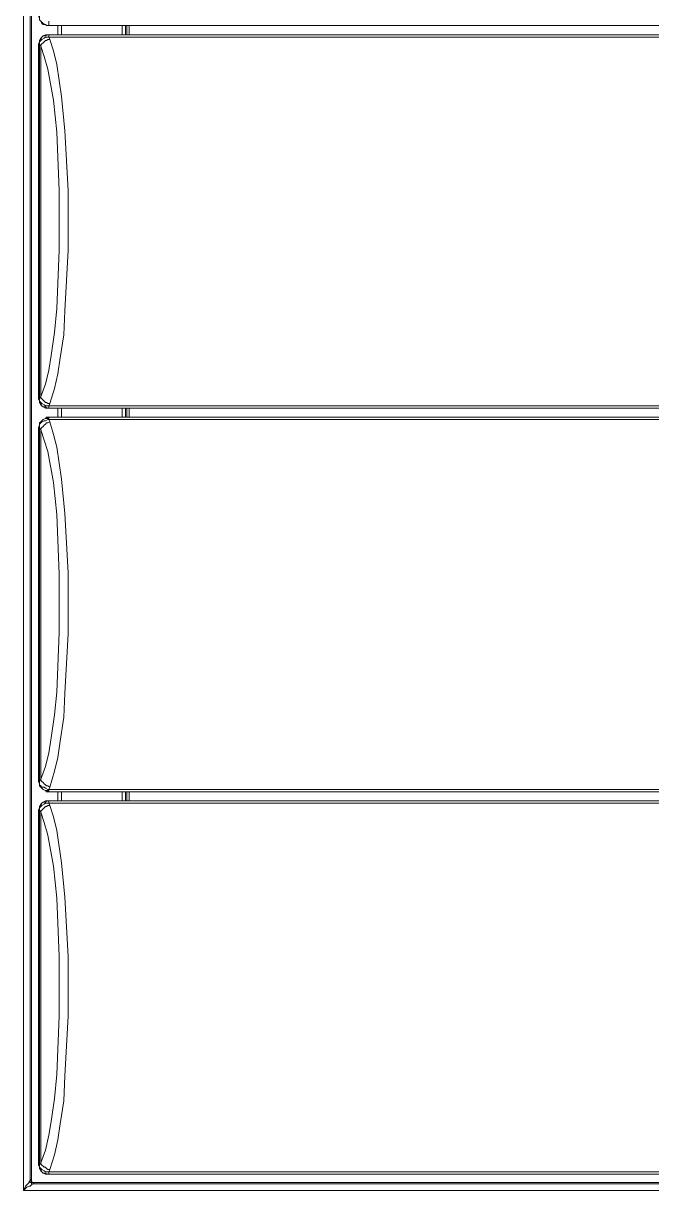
# Model space of a CAD drawing. Header units: centimetres. Extents: x 1.7 to 14.7, y -6.1 to 6.1.
# Drawn here: x 4.036 to 5.97, y -3.578 to 0.018 of the extents above; entities that cross this region are included whole.
import ezdxf

# ---------------------------------------------------------------- set-up
doc = ezdxf.new("R2010")
doc.units = ezdxf.units.CM
doc.header["$MEASUREMENT"] = 0
doc.layers.add('Camada 1', color=7, linetype='Continuous')

msp = doc.modelspace()

# ---------------------------------------------------------------- linework, layer by layer
at = {"layer": 'Camada 1', "color": 251, "lineweight": 9}
for points in [[(4.03645, -3.57815), (4.03645, -3.57815), (4.03645, 3.57187), (4.03645, 3.57187)], [(4.05762, 3.54364), (4.05762, 3.54364), (4.05762, -3.54639), (4.05762, -3.54639)], [(4.06116, -3.54286), (4.06116, -3.54286), (4.06116, 3.54011), (4.06116, 3.54011)], [(7.82602, 0.01097), (7.82602, 0.01097), (4.1148, 0.01097), (4.1148, 0.01097)], [(4.1148, 0.01097), (4.1148, 0.01097), (4.1148, 0.01097), (4.1148, 0.01097)], [(4.1148, 0.01097), (4.1148, 0.01097), (7.82602, 0.01097), (7.82602, 0.01097)], [(4.14302, -0.01726), (4.14302, -0.01726), (4.14302, 0.01097), (4.14302, 0.01097)], [(4.15361, 0.01097), (4.15361, 0.01097), (4.15361, -0.01726), (4.15361, -0.01726)], [(4.15361, 0.01097), (4.15361, 0.01097), (4.15361, -0.01726), (4.15361, -0.01726)], [(4.34058, -0.01726), (4.34058, -0.01726), (4.34058, 0.01097), (4.34058, 0.01097)], [(4.35116, 0.01097), (4.35116, 0.01097), (4.35116, -0.01726), (4.35116, -0.01726)], [(4.35469, -0.01726), (4.35469, -0.01726), (4.35469, 0.01097), (4.35469, 0.01097)], [(4.36174, 0.01097), (4.36174, 0.01097), (4.36174, -0.01726), (4.36174, -0.01726)], [(4.1148, -0.01726), (4.1148, -0.01726), (7.82602, -0.01726), (7.82602, -0.01726)], [(4.1148, -0.01726), (4.1148, -0.01726), (4.1148, -0.01726), (4.1148, -0.01726)], [(4.1148, -0.01726), (4.1148, -0.01726), (4.1148, -0.01726), (4.1148, -0.01726)], [(7.82602, -0.01726), (7.82602, -0.01726), (4.1148, -0.01726), (4.1148, -0.01726)], [(4.1148, -0.02431), (4.1148, -0.02431), (4.11833, -0.03137), (4.11833, -0.03137)], [(7.82602, -0.02431), (7.82602, -0.02431), (4.1148, -0.02431), (4.1148, -0.02431)], [(4.08658, -0.04548), (4.08658, -0.04548), (4.08305, -0.04548), (4.08305, -0.04548)], [(4.08305, -0.04548), (4.08305, -0.04548), (4.08305, -1.13909), (4.08305, -1.13909)], [(4.09011, -0.05253), (4.09011, -0.05253), (4.08658, -0.04548), (4.08658, -0.04548)], [(4.08658, -0.04548), (4.08658, -0.04548), (4.08658, -0.04548), (4.08658, -0.04548)], [(4.08658, -1.13909), (4.08658, -1.13909), (4.08658, -0.04548), (4.08658, -0.04548)], [(4.09011, -0.05253), (4.09011, -0.05253), (4.09011, -1.13203), (4.09011, -1.13203)], [(4.08305, -1.13909), (4.08305, -1.13909), (4.08658, -1.13909), (4.08658, -1.13909)], [(4.08658, -1.13909), (4.08658, -1.13909), (4.09011, -1.13203), (4.09011, -1.13203)], [(4.08658, -1.13909), (4.08658, -1.13909), (4.08658, -1.13909), (4.08658, -1.13909)], [(4.11833, -1.1532), (4.11833, -1.1532), (4.1148, -1.16026), (4.1148, -1.16026)], [(4.1148, -1.16026), (4.1148, -1.16026), (7.82602, -1.16026), (7.82602, -1.16026)], [(7.82602, -1.16731), (7.82602, -1.16731), (4.1148, -1.16731), (4.1148, -1.16731)], [(4.1148, -1.16731), (4.1148, -1.16731), (4.1148, -1.16731), (4.1148, -1.16731)], [(4.1148, -1.16731), (4.1148, -1.16731), (7.82602, -1.16731), (7.82602, -1.16731)], [(4.1148, -1.16731), (4.1148, -1.16731), (4.1148, -1.16731), (4.1148, -1.16731)], [(4.14302, -1.19554), (4.14302, -1.19554), (4.14302, -1.16731), (4.14302, -1.16731)], [(4.15361, -1.16731), (4.15361, -1.16731), (4.15361, -1.19554), (4.15361, -1.19554)], [(4.15361, -1.16731), (4.15361, -1.16731), (4.15361, -1.19554), (4.15361, -1.19554)], [(4.34058, -1.19554), (4.34058, -1.19554), (4.34058, -1.16731), (4.34058, -1.16731)], [(4.35116, -1.16731), (4.35116, -1.16731), (4.35116, -1.19554), (4.35116, -1.19554)], [(4.35469, -1.19554), (4.35469, -1.19554), (4.35469, -1.16731), (4.35469, -1.16731)], [(4.36174, -1.16731), (4.36174, -1.16731), (4.36174, -1.19554), (4.36174, -1.19554)], [(4.1148, -1.19554), (4.1148, -1.19554), (7.82602, -1.19554), (7.82602, -1.19554)], [(4.1148, -1.19554), (4.1148, -1.19554), (4.1148, -1.19554), (4.1148, -1.19554)], [(4.1148, -1.19554), (4.1148, -1.19554), (4.1148, -1.19554), (4.1148, -1.19554)], [(7.82602, -1.19554), (7.82602, -1.19554), (4.1148, -1.19554), (4.1148, -1.19554)], [(4.1148, -1.20259), (4.1148, -1.20259), (4.11833, -1.20965), (4.11833, -1.20965)], [(7.82602, -1.20259), (7.82602, -1.20259), (4.1148, -1.20259), (4.1148, -1.20259)], [(4.08658, -1.22729), (4.08658, -1.22729), (4.08305, -1.22729), (4.08305, -1.22729)], [(4.08305, -1.22729), (4.08305, -1.22729), (4.08305, -2.31737), (4.08305, -2.31737)], [(4.09011, -1.23434), (4.09011, -1.23434), (4.08658, -1.22729), (4.08658, -1.22729)], [(4.08658, -1.22729), (4.08658, -1.22729), (4.08658, -1.22729), (4.08658, -1.22729)], [(4.08658, -2.31737), (4.08658, -2.31737), (4.08658, -1.22729), (4.08658, -1.22729)], [(4.09011, -1.23434), (4.09011, -1.23434), (4.09011, -2.31031), (4.09011, -2.31031)], [(4.08305, -2.31737), (4.08305, -2.31737), (4.08658, -2.31737), (4.08658, -2.31737)], [(4.08658, -2.31737), (4.08658, -2.31737), (4.09011, -2.31031), (4.09011, -2.31031)], [(4.08658, -2.31737), (4.08658, -2.31737), (4.08658, -2.31737), (4.08658, -2.31737)], [(4.11833, -2.33501), (4.11833, -2.33501), (4.1148, -2.34206), (4.1148, -2.34206)], [(4.1148, -2.34206), (4.1148, -2.34206), (7.82602, -2.34206), (7.82602, -2.34206)], [(7.82602, -2.34912), (7.82602, -2.34912), (4.1148, -2.34912), (4.1148, -2.34912)], [(4.1148, -2.34912), (4.1148, -2.34912), (4.1148, -2.34912), (4.1148, -2.34912)], [(4.1148, -2.34912), (4.1148, -2.34912), (7.82602, -2.34912), (7.82602, -2.34912)], [(4.1148, -2.34912), (4.1148, -2.34912), (4.1148, -2.34912), (4.1148, -2.34912)], [(4.14302, -2.37734), (4.14302, -2.37734), (4.14302, -2.34912), (4.14302, -2.34912)], [(4.15361, -2.34912), (4.15361, -2.34912), (4.15361, -2.37734), (4.15361, -2.37734)], [(4.15361, -2.34912), (4.15361, -2.34912), (4.15361, -2.37734), (4.15361, -2.37734)], [(4.34058, -2.37734), (4.34058, -2.37734), (4.34058, -2.34912), (4.34058, -2.34912)], [(4.35116, -2.34912), (4.35116, -2.34912), (4.35116, -2.37734), (4.35116, -2.37734)], [(4.35469, -2.37734), (4.35469, -2.37734), (4.35469, -2.34912), (4.35469, -2.34912)], [(4.36174, -2.34912), (4.36174, -2.34912), (4.36174, -2.37734), (4.36174, -2.37734)], [(4.08658, -2.40556), (4.08658, -2.40556), (4.08305, -2.40556), (4.08305, -2.40556)], [(4.08305, -2.40556), (4.08305, -2.40556), (4.08305, -3.49917), (4.08305, -3.49917)], [(4.09011, -2.41262), (4.09011, -2.41262), (4.08658, -2.40556), (4.08658, -2.40556)], [(4.08658, -2.40556), (4.08658, -2.40556), (4.08658, -2.40556), (4.08658, -2.40556)], [(4.08658, -3.49917), (4.08658, -3.49917), (4.08658, -2.40556), (4.08658, -2.40556)], [(4.1148, -2.37734), (4.1148, -2.37734), (7.82602, -2.37734), (7.82602, -2.37734)], [(4.1148, -2.37734), (4.1148, -2.37734), (4.1148, -2.37734), (4.1148, -2.37734)], [(4.1148, -2.37734), (4.1148, -2.37734), (4.1148, -2.37734), (4.1148, -2.37734)], [(7.82602, -2.37734), (7.82602, -2.37734), (4.1148, -2.37734), (4.1148, -2.37734)], [(4.1148, -2.3844), (4.1148, -2.3844), (4.11833, -2.39145), (4.11833, -2.39145)], [(7.82602, -2.3844), (7.82602, -2.3844), (4.1148, -2.3844), (4.1148, -2.3844)], [(4.09011, -2.41262), (4.09011, -2.41262), (4.09011, -3.49212), (4.09011, -3.49212)], [(4.08305, -3.49917), (4.08305, -3.49917), (4.08658, -3.49917), (4.08658, -3.49917)], [(4.08658, -3.49917), (4.08658, -3.49917), (4.09011, -3.49212), (4.09011, -3.49212)], [(4.08658, -3.49917), (4.08658, -3.49917), (4.08658, -3.49917), (4.08658, -3.49917)], [(4.11833, -3.51328), (4.11833, -3.51328), (4.1148, -3.52033), (4.1148, -3.52033)], [(4.1148, -3.52033), (4.1148, -3.52033), (7.82602, -3.52033), (7.82602, -3.52033)], [(4.05762, -3.54639), (4.05762, -3.54639), (4.06116, -3.54286), (4.06116, -3.54286)], [(4.06821, -3.55345), (4.06821, -3.55345), (4.06821, -3.55698), (4.06821, -3.55698)], [(7.87262, -3.55345), (7.87262, -3.55345), (4.06821, -3.55345), (4.06821, -3.55345)], [(4.06821, -3.55698), (4.06821, -3.55698), (7.87262, -3.55698), (7.87262, -3.55698)], [(7.82602, -3.52739), (7.82602, -3.52739), (4.1148, -3.52739), (4.1148, -3.52739)], [(4.1148, -3.52739), (4.1148, -3.52739), (4.1148, -3.52739), (4.1148, -3.52739)], [(4.1148, -3.52739), (4.1148, -3.52739), (7.82602, -3.52739), (7.82602, -3.52739)], [(4.1148, -3.52739), (4.1148, -3.52739), (4.1148, -3.52739), (4.1148, -3.52739)], [(7.90438, -3.57815), (7.90438, -3.57815), (4.03645, -3.57815), (4.03645, -3.57815)]]:
    msp.add_open_spline(points, degree=3, dxfattribs=at)
for points, knots in [([(4.1148, 0.01097), (4.1148, 0.01097), (4.10775, 0.01097), (4.10775, 0.01097), (4.10775, 0.01097), (4.10422, 0.01449), (4.10422, 0.01449), (4.10422, 0.01449), (4.09716, 0.01449), (4.09716, 0.01449), (4.09716, 0.01449), (4.09363, 0.01802), (4.09363, 0.01802), (4.09363, 0.01802), (4.09011, 0.02508), (4.09011, 0.02508), (4.09011, 0.02508), (4.08658, 0.0286), (4.08658, 0.0286), (4.08658, 0.0286), (4.08658, 0.03566), (4.08658, 0.03566), (4.08658, 0.03566), (4.08305, 0.03919), (4.08305, 0.03919)], [0, 0, 0, 0, 0.125, 0.125, 0.125, 0.25, 0.25, 0.25, 0.375, 0.375, 0.375, 0.5, 0.5, 0.5, 0.625, 0.625, 0.625, 0.75, 0.75, 0.75, 0.875, 0.875, 0.875, 1, 1, 1, 1]), ([(4.1148, 0.01097), (4.1148, 0.01097), (4.10775, 0.01097), (4.10775, 0.01097), (4.10775, 0.01097), (4.10422, 0.01449), (4.10422, 0.01449), (4.10422, 0.01449), (4.09716, 0.01802), (4.09716, 0.01802), (4.09716, 0.01802), (4.09363, 0.02155), (4.09363, 0.02155), (4.09363, 0.02155), (4.09011, 0.02508), (4.09011, 0.02508), (4.09011, 0.02508), (4.08658, 0.0286), (4.08658, 0.0286), (4.08658, 0.0286), (4.08658, 0.03566), (4.08658, 0.03566), (4.08658, 0.03566), (4.08658, 0.04272), (4.08658, 0.04272)], [0, 0, 0, 0, 0.125, 0.125, 0.125, 0.25, 0.25, 0.25, 0.375, 0.375, 0.375, 0.5, 0.5, 0.5, 0.625, 0.625, 0.625, 0.75, 0.75, 0.75, 0.875, 0.875, 0.875, 1, 1, 1, 1]), ([(4.1148, 0.02508), (4.1148, 0.02508), (4.1148, 0.02155), (4.1148, 0.02155), (4.1148, 0.02155), (4.1148, 0.01802), (4.1148, 0.01802), (4.1148, 0.01802), (4.1148, 0.01449), (4.1148, 0.01449), (4.1148, 0.01449), (4.1148, 0.01097), (4.1148, 0.01097)], [0, 0, 0, 0, 0.25, 0.25, 0.25, 0.5, 0.5, 0.5, 0.75, 0.75, 0.75, 1, 1, 1, 1]), ([(4.1148, -0.01726), (4.1148, -0.01726), (4.10775, -0.01726), (4.10775, -0.01726), (4.10775, -0.01726), (4.10422, -0.01726), (4.10422, -0.01726), (4.10422, -0.01726), (4.09716, -0.02079), (4.09716, -0.02079), (4.09716, -0.02079), (4.09363, -0.02431), (4.09363, -0.02431), (4.09363, -0.02431), (4.09011, -0.02784), (4.09011, -0.02784), (4.09011, -0.02784), (4.08658, -0.0349), (4.08658, -0.0349), (4.08658, -0.0349), (4.08658, -0.03842), (4.08658, -0.03842), (4.08658, -0.03842), (4.08305, -0.04548), (4.08305, -0.04548)], [0, 0, 0, 0, 0.125, 0.125, 0.125, 0.25, 0.25, 0.25, 0.375, 0.375, 0.375, 0.5, 0.5, 0.5, 0.625, 0.625, 0.625, 0.75, 0.75, 0.75, 0.875, 0.875, 0.875, 1, 1, 1, 1]), ([(4.1148, -0.01726), (4.1148, -0.01726), (4.11127, -0.01726), (4.11127, -0.01726), (4.11127, -0.01726), (4.10422, -0.02079), (4.10422, -0.02079), (4.10422, -0.02079), (4.09716, -0.02079), (4.09716, -0.02079), (4.09716, -0.02079), (4.09363, -0.02431), (4.09363, -0.02431), (4.09363, -0.02431), (4.09011, -0.03137), (4.09011, -0.03137), (4.09011, -0.03137), (4.08658, -0.0349), (4.08658, -0.0349), (4.08658, -0.0349), (4.08658, -0.04195), (4.08658, -0.04195), (4.08658, -0.04195), (4.08658, -0.04548), (4.08658, -0.04548)], [0, 0, 0, 0, 0.125, 0.125, 0.125, 0.25, 0.25, 0.25, 0.375, 0.375, 0.375, 0.5, 0.5, 0.5, 0.625, 0.625, 0.625, 0.75, 0.75, 0.75, 0.875, 0.875, 0.875, 1, 1, 1, 1]), ([(4.1148, -0.01726), (4.1148, -0.01726), (4.10775, -0.01726), (4.10775, -0.01726), (4.10775, -0.01726), (4.10422, -0.02079), (4.10422, -0.02079), (4.10422, -0.02079), (4.09716, -0.02079), (4.09716, -0.02079), (4.09716, -0.02079), (4.09363, -0.02431), (4.09363, -0.02431), (4.09363, -0.02431), (4.09011, -0.03137), (4.09011, -0.03137), (4.09011, -0.03137), (4.08658, -0.0349), (4.08658, -0.0349), (4.08658, -0.0349), (4.08658, -0.04195), (4.08658, -0.04195), (4.08658, -0.04195), (4.08658, -0.04548), (4.08658, -0.04548)], [0, 0, 0, 0, 0.125, 0.125, 0.125, 0.25, 0.25, 0.25, 0.375, 0.375, 0.375, 0.5, 0.5, 0.5, 0.625, 0.625, 0.625, 0.75, 0.75, 0.75, 0.875, 0.875, 0.875, 1, 1, 1, 1]), ([(4.1148, -0.02431), (4.1148, -0.02431), (4.11127, -0.02431), (4.11127, -0.02431), (4.11127, -0.02431), (4.10422, -0.02431), (4.10422, -0.02431), (4.10422, -0.02431), (4.10069, -0.02784), (4.10069, -0.02784), (4.10069, -0.02784), (4.09363, -0.03137), (4.09363, -0.03137), (4.09363, -0.03137), (4.09011, -0.0349), (4.09011, -0.0349), (4.09011, -0.0349), (4.08658, -0.03842), (4.08658, -0.03842), (4.08658, -0.03842), (4.08658, -0.04195), (4.08658, -0.04195), (4.08658, -0.04195), (4.08658, -0.04548), (4.08658, -0.04548)], [0, 0, 0, 0, 0.125, 0.125, 0.125, 0.25, 0.25, 0.25, 0.375, 0.375, 0.375, 0.5, 0.5, 0.5, 0.625, 0.625, 0.625, 0.75, 0.75, 0.75, 0.875, 0.875, 0.875, 1, 1, 1, 1]), ([(4.11833, -0.03137), (4.11833, -0.03137), (4.11127, -0.03137), (4.11127, -0.03137), (4.11127, -0.03137), (4.10775, -0.0349), (4.10775, -0.0349), (4.10775, -0.0349), (4.10422, -0.0349), (4.10422, -0.0349), (4.10422, -0.0349), (4.10069, -0.03842), (4.10069, -0.03842), (4.10069, -0.03842), (4.09716, -0.04195), (4.09716, -0.04195), (4.09716, -0.04195), (4.09363, -0.04548), (4.09363, -0.04548), (4.09363, -0.04548), (4.09011, -0.04901), (4.09011, -0.04901), (4.09011, -0.04901), (4.09011, -0.05253), (4.09011, -0.05253)], [0, 0, 0, 0, 0.125, 0.125, 0.125, 0.25, 0.25, 0.25, 0.375, 0.375, 0.375, 0.5, 0.5, 0.5, 0.625, 0.625, 0.625, 0.75, 0.75, 0.75, 0.875, 0.875, 0.875, 1, 1, 1, 1]), ([(4.1148, -0.01726), (4.1148, -0.01726), (4.1148, -0.01726), (4.1148, -0.01726), (4.1148, -0.01726), (4.1148, -0.02079), (4.1148, -0.02079), (4.1148, -0.02079), (4.1148, -0.02431), (4.1148, -0.02431)], [0, 0, 0, 0, 0.3333333, 0.3333333, 0.3333333, 0.6666667, 0.6666667, 0.6666667, 1, 1, 1, 1]), ([(4.11833, -0.03137), (4.11833, -0.03137), (4.12891, -0.06665), (4.12891, -0.06665), (4.12891, -0.06665), (4.13949, -0.10898), (4.13949, -0.10898), (4.13949, -0.10898), (4.15361, -0.20776), (4.15361, -0.20776), (4.15361, -0.20776), (4.16419, -0.31359), (4.16419, -0.31359), (4.16419, -0.31359), (4.17477, -0.49704), (4.17477, -0.49704), (4.17477, -0.49704), (4.17477, -0.68048), (4.17477, -0.68048), (4.17477, -0.68048), (4.16419, -0.86745), (4.16419, -0.86745), (4.16419, -0.86745), (4.16066, -0.94153), (4.16066, -0.94153), (4.16066, -0.94153), (4.15008, -1.01209), (4.15008, -1.01209), (4.15008, -1.01209), (4.14302, -1.06148), (4.14302, -1.06148), (4.14302, -1.06148), (4.13244, -1.10734), (4.13244, -1.10734), (4.13244, -1.10734), (4.11833, -1.1532), (4.11833, -1.1532)], [0, 0, 0, 0, 0.0833333, 0.0833333, 0.0833333, 0.1666667, 0.1666667, 0.1666667, 0.25, 0.25, 0.25, 0.3333333, 0.3333333, 0.3333333, 0.4166667, 0.4166667, 0.4166667, 0.5, 0.5, 0.5, 0.5833333, 0.5833333, 0.5833333, 0.6666667, 0.6666667, 0.6666667, 0.75, 0.75, 0.75, 0.8333333, 0.8333333, 0.8333333, 0.9166667, 0.9166667, 0.9166667, 1, 1, 1, 1]), ([(4.09011, -1.13203), (4.09011, -1.13203), (4.10422, -1.09323), (4.10422, -1.09323), (4.10422, -1.09323), (4.1148, -1.0509), (4.1148, -1.0509), (4.1148, -1.0509), (4.12186, -1.00503), (4.12186, -1.00503), (4.12186, -1.00503), (4.13244, -0.93448), (4.13244, -0.93448), (4.13244, -0.93448), (4.13949, -0.8604), (4.13949, -0.8604), (4.13949, -0.8604), (4.14655, -0.68048), (4.14655, -0.68048), (4.14655, -0.68048), (4.14655, -0.49704), (4.14655, -0.49704), (4.14655, -0.49704), (4.13949, -0.31712), (4.13949, -0.31712), (4.13949, -0.31712), (4.12891, -0.21834), (4.12891, -0.21834), (4.12891, -0.21834), (4.11127, -0.12309), (4.11127, -0.12309), (4.11127, -0.12309), (4.10069, -0.08429), (4.10069, -0.08429), (4.10069, -0.08429), (4.09011, -0.05253), (4.09011, -0.05253)], [0, 0, 0, 0, 0.0833333, 0.0833333, 0.0833333, 0.1666667, 0.1666667, 0.1666667, 0.25, 0.25, 0.25, 0.3333333, 0.3333333, 0.3333333, 0.4166667, 0.4166667, 0.4166667, 0.5, 0.5, 0.5, 0.5833333, 0.5833333, 0.5833333, 0.6666667, 0.6666667, 0.6666667, 0.75, 0.75, 0.75, 0.8333333, 0.8333333, 0.8333333, 0.9166667, 0.9166667, 0.9166667, 1, 1, 1, 1]), ([(4.08305, -1.13909), (4.08305, -1.13909), (4.08658, -1.14615), (4.08658, -1.14615), (4.08658, -1.14615), (4.08658, -1.14967), (4.08658, -1.14967), (4.08658, -1.14967), (4.09011, -1.15673), (4.09011, -1.15673), (4.09011, -1.15673), (4.09363, -1.16026), (4.09363, -1.16026), (4.09363, -1.16026), (4.09716, -1.16378), (4.09716, -1.16378), (4.09716, -1.16378), (4.10422, -1.16731), (4.10422, -1.16731), (4.10422, -1.16731), (4.10775, -1.16731), (4.10775, -1.16731), (4.10775, -1.16731), (4.1148, -1.16731), (4.1148, -1.16731)], [0, 0, 0, 0, 0.125, 0.125, 0.125, 0.25, 0.25, 0.25, 0.375, 0.375, 0.375, 0.5, 0.5, 0.5, 0.625, 0.625, 0.625, 0.75, 0.75, 0.75, 0.875, 0.875, 0.875, 1, 1, 1, 1]), ([(4.1148, -1.16026), (4.1148, -1.16026), (4.11127, -1.16026), (4.11127, -1.16026), (4.11127, -1.16026), (4.10422, -1.16026), (4.10422, -1.16026), (4.10422, -1.16026), (4.10069, -1.15673), (4.10069, -1.15673), (4.10069, -1.15673), (4.09363, -1.1532), (4.09363, -1.1532), (4.09363, -1.1532), (4.09011, -1.14967), (4.09011, -1.14967), (4.09011, -1.14967), (4.08658, -1.14615), (4.08658, -1.14615), (4.08658, -1.14615), (4.08658, -1.14262), (4.08658, -1.14262), (4.08658, -1.14262), (4.08658, -1.13909), (4.08658, -1.13909)], [0, 0, 0, 0, 0.125, 0.125, 0.125, 0.25, 0.25, 0.25, 0.375, 0.375, 0.375, 0.5, 0.5, 0.5, 0.625, 0.625, 0.625, 0.75, 0.75, 0.75, 0.875, 0.875, 0.875, 1, 1, 1, 1]), ([(4.1148, -1.16731), (4.1148, -1.16731), (4.11127, -1.16731), (4.11127, -1.16731), (4.11127, -1.16731), (4.10422, -1.16378), (4.10422, -1.16378), (4.10422, -1.16378), (4.09716, -1.16378), (4.09716, -1.16378), (4.09716, -1.16378), (4.09363, -1.16026), (4.09363, -1.16026), (4.09363, -1.16026), (4.09011, -1.1532), (4.09011, -1.1532), (4.09011, -1.1532), (4.08658, -1.14967), (4.08658, -1.14967), (4.08658, -1.14967), (4.08658, -1.14262), (4.08658, -1.14262), (4.08658, -1.14262), (4.08658, -1.13909), (4.08658, -1.13909)], [0, 0, 0, 0, 0.125, 0.125, 0.125, 0.25, 0.25, 0.25, 0.375, 0.375, 0.375, 0.5, 0.5, 0.5, 0.625, 0.625, 0.625, 0.75, 0.75, 0.75, 0.875, 0.875, 0.875, 1, 1, 1, 1]), ([(4.1148, -1.16731), (4.1148, -1.16731), (4.10775, -1.16731), (4.10775, -1.16731), (4.10775, -1.16731), (4.10422, -1.16378), (4.10422, -1.16378), (4.10422, -1.16378), (4.09716, -1.16378), (4.09716, -1.16378), (4.09716, -1.16378), (4.09363, -1.16026), (4.09363, -1.16026), (4.09363, -1.16026), (4.09011, -1.1532), (4.09011, -1.1532), (4.09011, -1.1532), (4.08658, -1.14967), (4.08658, -1.14967), (4.08658, -1.14967), (4.08658, -1.14262), (4.08658, -1.14262), (4.08658, -1.14262), (4.08658, -1.13909), (4.08658, -1.13909)], [0, 0, 0, 0, 0.125, 0.125, 0.125, 0.25, 0.25, 0.25, 0.375, 0.375, 0.375, 0.5, 0.5, 0.5, 0.625, 0.625, 0.625, 0.75, 0.75, 0.75, 0.875, 0.875, 0.875, 1, 1, 1, 1]), ([(4.11833, -1.1532), (4.11833, -1.1532), (4.11127, -1.1532), (4.11127, -1.1532), (4.11127, -1.1532), (4.10775, -1.14967), (4.10775, -1.14967), (4.10775, -1.14967), (4.10422, -1.14967), (4.10422, -1.14967), (4.10422, -1.14967), (4.10069, -1.14615), (4.10069, -1.14615), (4.10069, -1.14615), (4.09716, -1.14262), (4.09716, -1.14262), (4.09716, -1.14262), (4.09363, -1.13909), (4.09363, -1.13909), (4.09363, -1.13909), (4.09011, -1.13556), (4.09011, -1.13556), (4.09011, -1.13556), (4.09011, -1.13203), (4.09011, -1.13203)], [0, 0, 0, 0, 0.125, 0.125, 0.125, 0.25, 0.25, 0.25, 0.375, 0.375, 0.375, 0.5, 0.5, 0.5, 0.625, 0.625, 0.625, 0.75, 0.75, 0.75, 0.875, 0.875, 0.875, 1, 1, 1, 1]), ([(4.1148, -1.16026), (4.1148, -1.16026), (4.1148, -1.16378), (4.1148, -1.16378), (4.1148, -1.16378), (4.1148, -1.16731), (4.1148, -1.16731)], [0, 0, 0, 0, 0.5, 0.5, 0.5, 1, 1, 1, 1]), ([(4.1148, -1.19554), (4.1148, -1.19554), (4.10775, -1.19554), (4.10775, -1.19554), (4.10775, -1.19554), (4.10422, -1.19906), (4.10422, -1.19906), (4.10422, -1.19906), (4.09716, -1.20259), (4.09716, -1.20259), (4.09716, -1.20259), (4.09363, -1.20612), (4.09363, -1.20612), (4.09363, -1.20612), (4.09011, -1.20965), (4.09011, -1.20965), (4.09011, -1.20965), (4.08658, -1.21317), (4.08658, -1.21317), (4.08658, -1.21317), (4.08658, -1.22023), (4.08658, -1.22023), (4.08658, -1.22023), (4.08305, -1.22729), (4.08305, -1.22729)], [0, 0, 0, 0, 0.125, 0.125, 0.125, 0.25, 0.25, 0.25, 0.375, 0.375, 0.375, 0.5, 0.5, 0.5, 0.625, 0.625, 0.625, 0.75, 0.75, 0.75, 0.875, 0.875, 0.875, 1, 1, 1, 1]), ([(4.1148, -1.19554), (4.1148, -1.19554), (4.11127, -1.19906), (4.11127, -1.19906), (4.11127, -1.19906), (4.10422, -1.19906), (4.10422, -1.19906), (4.10422, -1.19906), (4.09716, -1.20259), (4.09716, -1.20259), (4.09716, -1.20259), (4.09363, -1.20612), (4.09363, -1.20612), (4.09363, -1.20612), (4.09011, -1.20965), (4.09011, -1.20965), (4.09011, -1.20965), (4.08658, -1.2167), (4.08658, -1.2167), (4.08658, -1.2167), (4.08658, -1.22023), (4.08658, -1.22023), (4.08658, -1.22023), (4.08658, -1.22729), (4.08658, -1.22729)], [0, 0, 0, 0, 0.125, 0.125, 0.125, 0.25, 0.25, 0.25, 0.375, 0.375, 0.375, 0.5, 0.5, 0.5, 0.625, 0.625, 0.625, 0.75, 0.75, 0.75, 0.875, 0.875, 0.875, 1, 1, 1, 1]), ([(4.1148, -1.19554), (4.1148, -1.19554), (4.10775, -1.19906), (4.10775, -1.19906), (4.10775, -1.19906), (4.10422, -1.19906), (4.10422, -1.19906), (4.10422, -1.19906), (4.09716, -1.20259), (4.09716, -1.20259), (4.09716, -1.20259), (4.09363, -1.20612), (4.09363, -1.20612), (4.09363, -1.20612), (4.09011, -1.20965), (4.09011, -1.20965), (4.09011, -1.20965), (4.08658, -1.2167), (4.08658, -1.2167), (4.08658, -1.2167), (4.08658, -1.22023), (4.08658, -1.22023), (4.08658, -1.22023), (4.08658, -1.22729), (4.08658, -1.22729)], [0, 0, 0, 0, 0.125, 0.125, 0.125, 0.25, 0.25, 0.25, 0.375, 0.375, 0.375, 0.5, 0.5, 0.5, 0.625, 0.625, 0.625, 0.75, 0.75, 0.75, 0.875, 0.875, 0.875, 1, 1, 1, 1]), ([(4.1148, -1.20259), (4.1148, -1.20259), (4.11127, -1.20259), (4.11127, -1.20259), (4.11127, -1.20259), (4.10422, -1.20612), (4.10422, -1.20612), (4.10422, -1.20612), (4.10069, -1.20612), (4.10069, -1.20612), (4.10069, -1.20612), (4.09363, -1.20965), (4.09363, -1.20965), (4.09363, -1.20965), (4.09011, -1.21317), (4.09011, -1.21317), (4.09011, -1.21317), (4.08658, -1.2167), (4.08658, -1.2167), (4.08658, -1.2167), (4.08658, -1.22376), (4.08658, -1.22376), (4.08658, -1.22376), (4.08658, -1.22729), (4.08658, -1.22729)], [0, 0, 0, 0, 0.125, 0.125, 0.125, 0.25, 0.25, 0.25, 0.375, 0.375, 0.375, 0.5, 0.5, 0.5, 0.625, 0.625, 0.625, 0.75, 0.75, 0.75, 0.875, 0.875, 0.875, 1, 1, 1, 1]), ([(4.11833, -1.20965), (4.11833, -1.20965), (4.11127, -1.21317), (4.11127, -1.21317), (4.11127, -1.21317), (4.10775, -1.21317), (4.10775, -1.21317), (4.10775, -1.21317), (4.10422, -1.2167), (4.10422, -1.2167), (4.10422, -1.2167), (4.10069, -1.22023), (4.10069, -1.22023), (4.10069, -1.22023), (4.09716, -1.22376), (4.09716, -1.22376), (4.09716, -1.22376), (4.09363, -1.22729), (4.09363, -1.22729), (4.09363, -1.22729), (4.09011, -1.23081), (4.09011, -1.23081), (4.09011, -1.23081), (4.09011, -1.23434), (4.09011, -1.23434)], [0, 0, 0, 0, 0.125, 0.125, 0.125, 0.25, 0.25, 0.25, 0.375, 0.375, 0.375, 0.5, 0.5, 0.5, 0.625, 0.625, 0.625, 0.75, 0.75, 0.75, 0.875, 0.875, 0.875, 1, 1, 1, 1]), ([(4.1148, -1.19554), (4.1148, -1.19554), (4.1148, -1.19554), (4.1148, -1.19554), (4.1148, -1.19554), (4.1148, -1.19906), (4.1148, -1.19906), (4.1148, -1.19906), (4.1148, -1.20259), (4.1148, -1.20259)], [0, 0, 0, 0, 0.3333333, 0.3333333, 0.3333333, 0.6666667, 0.6666667, 0.6666667, 1, 1, 1, 1]), ([(4.11833, -1.20965), (4.11833, -1.20965), (4.12891, -1.24845), (4.12891, -1.24845), (4.12891, -1.24845), (4.13949, -1.28726), (4.13949, -1.28726), (4.13949, -1.28726), (4.15361, -1.38604), (4.15361, -1.38604), (4.15361, -1.38604), (4.16419, -1.49187), (4.16419, -1.49187), (4.16419, -1.49187), (4.17477, -1.67531), (4.17477, -1.67531), (4.17477, -1.67531), (4.17477, -1.86229), (4.17477, -1.86229), (4.17477, -1.86229), (4.16419, -2.04573), (4.16419, -2.04573), (4.16419, -2.04573), (4.16066, -2.11981), (4.16066, -2.11981), (4.16066, -2.11981), (4.15008, -2.1939), (4.15008, -2.1939), (4.15008, -2.1939), (4.14302, -2.24328), (4.14302, -2.24328), (4.14302, -2.24328), (4.13244, -2.28562), (4.13244, -2.28562), (4.13244, -2.28562), (4.11833, -2.33501), (4.11833, -2.33501)], [0, 0, 0, 0, 0.0833333, 0.0833333, 0.0833333, 0.1666667, 0.1666667, 0.1666667, 0.25, 0.25, 0.25, 0.3333333, 0.3333333, 0.3333333, 0.4166667, 0.4166667, 0.4166667, 0.5, 0.5, 0.5, 0.5833333, 0.5833333, 0.5833333, 0.6666667, 0.6666667, 0.6666667, 0.75, 0.75, 0.75, 0.8333333, 0.8333333, 0.8333333, 0.9166667, 0.9166667, 0.9166667, 1, 1, 1, 1]), ([(4.09011, -2.31031), (4.09011, -2.31031), (4.10422, -2.27151), (4.10422, -2.27151), (4.10422, -2.27151), (4.1148, -2.22917), (4.1148, -2.22917), (4.1148, -2.22917), (4.12186, -2.18331), (4.12186, -2.18331), (4.12186, -2.18331), (4.13244, -2.11276), (4.13244, -2.11276), (4.13244, -2.11276), (4.13949, -2.0422), (4.13949, -2.0422), (4.13949, -2.0422), (4.14655, -1.85876), (4.14655, -1.85876), (4.14655, -1.85876), (4.14655, -1.67884), (4.14655, -1.67884), (4.14655, -1.67884), (4.13949, -1.4954), (4.13949, -1.4954), (4.13949, -1.4954), (4.12891, -1.39662), (4.12891, -1.39662), (4.12891, -1.39662), (4.11127, -1.30137), (4.11127, -1.30137), (4.11127, -1.30137), (4.10069, -1.26609), (4.10069, -1.26609), (4.10069, -1.26609), (4.09011, -1.23434), (4.09011, -1.23434)], [0, 0, 0, 0, 0.0833333, 0.0833333, 0.0833333, 0.1666667, 0.1666667, 0.1666667, 0.25, 0.25, 0.25, 0.3333333, 0.3333333, 0.3333333, 0.4166667, 0.4166667, 0.4166667, 0.5, 0.5, 0.5, 0.5833333, 0.5833333, 0.5833333, 0.6666667, 0.6666667, 0.6666667, 0.75, 0.75, 0.75, 0.8333333, 0.8333333, 0.8333333, 0.9166667, 0.9166667, 0.9166667, 1, 1, 1, 1]), ([(4.08305, -2.31737), (4.08305, -2.31737), (4.08658, -2.32442), (4.08658, -2.32442), (4.08658, -2.32442), (4.08658, -2.33148), (4.08658, -2.33148), (4.08658, -2.33148), (4.09011, -2.33501), (4.09011, -2.33501), (4.09011, -2.33501), (4.09363, -2.33854), (4.09363, -2.33854), (4.09363, -2.33854), (4.09716, -2.34206), (4.09716, -2.34206), (4.09716, -2.34206), (4.10422, -2.34559), (4.10422, -2.34559), (4.10422, -2.34559), (4.10775, -2.34912), (4.10775, -2.34912), (4.10775, -2.34912), (4.1148, -2.34912), (4.1148, -2.34912)], [0, 0, 0, 0, 0.125, 0.125, 0.125, 0.25, 0.25, 0.25, 0.375, 0.375, 0.375, 0.5, 0.5, 0.5, 0.625, 0.625, 0.625, 0.75, 0.75, 0.75, 0.875, 0.875, 0.875, 1, 1, 1, 1]), ([(4.1148, -2.34206), (4.1148, -2.34206), (4.11127, -2.34206), (4.11127, -2.34206), (4.11127, -2.34206), (4.10422, -2.33854), (4.10422, -2.33854), (4.10422, -2.33854), (4.10069, -2.33501), (4.10069, -2.33501), (4.10069, -2.33501), (4.09363, -2.33501), (4.09363, -2.33501), (4.09363, -2.33501), (4.09011, -2.33148), (4.09011, -2.33148), (4.09011, -2.33148), (4.08658, -2.32795), (4.08658, -2.32795), (4.08658, -2.32795), (4.08658, -2.3209), (4.08658, -2.3209), (4.08658, -2.3209), (4.08658, -2.31737), (4.08658, -2.31737)], [0, 0, 0, 0, 0.125, 0.125, 0.125, 0.25, 0.25, 0.25, 0.375, 0.375, 0.375, 0.5, 0.5, 0.5, 0.625, 0.625, 0.625, 0.75, 0.75, 0.75, 0.875, 0.875, 0.875, 1, 1, 1, 1]), ([(4.1148, -2.34912), (4.1148, -2.34912), (4.11127, -2.34559), (4.11127, -2.34559), (4.11127, -2.34559), (4.10422, -2.34559), (4.10422, -2.34559), (4.10422, -2.34559), (4.09716, -2.34206), (4.09716, -2.34206), (4.09716, -2.34206), (4.09363, -2.33854), (4.09363, -2.33854), (4.09363, -2.33854), (4.09011, -2.33501), (4.09011, -2.33501), (4.09011, -2.33501), (4.08658, -2.32795), (4.08658, -2.32795), (4.08658, -2.32795), (4.08658, -2.32442), (4.08658, -2.32442), (4.08658, -2.32442), (4.08658, -2.31737), (4.08658, -2.31737)], [0, 0, 0, 0, 0.125, 0.125, 0.125, 0.25, 0.25, 0.25, 0.375, 0.375, 0.375, 0.5, 0.5, 0.5, 0.625, 0.625, 0.625, 0.75, 0.75, 0.75, 0.875, 0.875, 0.875, 1, 1, 1, 1]), ([(4.1148, -2.34912), (4.1148, -2.34912), (4.10775, -2.34559), (4.10775, -2.34559), (4.10775, -2.34559), (4.10422, -2.34559), (4.10422, -2.34559), (4.10422, -2.34559), (4.09716, -2.34206), (4.09716, -2.34206), (4.09716, -2.34206), (4.09363, -2.33854), (4.09363, -2.33854), (4.09363, -2.33854), (4.09011, -2.33501), (4.09011, -2.33501), (4.09011, -2.33501), (4.08658, -2.32795), (4.08658, -2.32795), (4.08658, -2.32795), (4.08658, -2.32442), (4.08658, -2.32442), (4.08658, -2.32442), (4.08658, -2.31737), (4.08658, -2.31737)], [0, 0, 0, 0, 0.125, 0.125, 0.125, 0.25, 0.25, 0.25, 0.375, 0.375, 0.375, 0.5, 0.5, 0.5, 0.625, 0.625, 0.625, 0.75, 0.75, 0.75, 0.875, 0.875, 0.875, 1, 1, 1, 1]), ([(4.11833, -2.33501), (4.11833, -2.33501), (4.11127, -2.33148), (4.11127, -2.33148), (4.11127, -2.33148), (4.10775, -2.33148), (4.10775, -2.33148), (4.10775, -2.33148), (4.10422, -2.32795), (4.10422, -2.32795), (4.10422, -2.32795), (4.10069, -2.32442), (4.10069, -2.32442), (4.10069, -2.32442), (4.09716, -2.3209), (4.09716, -2.3209), (4.09716, -2.3209), (4.09363, -2.31737), (4.09363, -2.31737), (4.09363, -2.31737), (4.09011, -2.31384), (4.09011, -2.31384), (4.09011, -2.31384), (4.09011, -2.31031), (4.09011, -2.31031)], [0, 0, 0, 0, 0.125, 0.125, 0.125, 0.25, 0.25, 0.25, 0.375, 0.375, 0.375, 0.5, 0.5, 0.5, 0.625, 0.625, 0.625, 0.75, 0.75, 0.75, 0.875, 0.875, 0.875, 1, 1, 1, 1]), ([(4.1148, -2.34206), (4.1148, -2.34206), (4.1148, -2.34206), (4.1148, -2.34206), (4.1148, -2.34206), (4.1148, -2.34559), (4.1148, -2.34559), (4.1148, -2.34559), (4.1148, -2.34912), (4.1148, -2.34912)], [0, 0, 0, 0, 0.3333333, 0.3333333, 0.3333333, 0.6666667, 0.6666667, 0.6666667, 1, 1, 1, 1]), ([(4.1148, -2.37734), (4.1148, -2.37734), (4.10775, -2.37734), (4.10775, -2.37734), (4.10775, -2.37734), (4.10422, -2.37734), (4.10422, -2.37734), (4.10422, -2.37734), (4.09716, -2.38087), (4.09716, -2.38087), (4.09716, -2.38087), (4.09363, -2.3844), (4.09363, -2.3844), (4.09363, -2.3844), (4.09011, -2.38792), (4.09011, -2.38792), (4.09011, -2.38792), (4.08658, -2.39498), (4.08658, -2.39498), (4.08658, -2.39498), (4.08658, -2.39851), (4.08658, -2.39851), (4.08658, -2.39851), (4.08305, -2.40556), (4.08305, -2.40556)], [0, 0, 0, 0, 0.125, 0.125, 0.125, 0.25, 0.25, 0.25, 0.375, 0.375, 0.375, 0.5, 0.5, 0.5, 0.625, 0.625, 0.625, 0.75, 0.75, 0.75, 0.875, 0.875, 0.875, 1, 1, 1, 1]), ([(4.1148, -2.37734), (4.1148, -2.37734), (4.11127, -2.37734), (4.11127, -2.37734), (4.11127, -2.37734), (4.10422, -2.38087), (4.10422, -2.38087), (4.10422, -2.38087), (4.09716, -2.38087), (4.09716, -2.38087), (4.09716, -2.38087), (4.09363, -2.3844), (4.09363, -2.3844), (4.09363, -2.3844), (4.09011, -2.39145), (4.09011, -2.39145), (4.09011, -2.39145), (4.08658, -2.39498), (4.08658, -2.39498), (4.08658, -2.39498), (4.08658, -2.40203), (4.08658, -2.40203), (4.08658, -2.40203), (4.08658, -2.40556), (4.08658, -2.40556)], [0, 0, 0, 0, 0.125, 0.125, 0.125, 0.25, 0.25, 0.25, 0.375, 0.375, 0.375, 0.5, 0.5, 0.5, 0.625, 0.625, 0.625, 0.75, 0.75, 0.75, 0.875, 0.875, 0.875, 1, 1, 1, 1]), ([(4.1148, -2.37734), (4.1148, -2.37734), (4.10775, -2.37734), (4.10775, -2.37734), (4.10775, -2.37734), (4.10422, -2.38087), (4.10422, -2.38087), (4.10422, -2.38087), (4.09716, -2.38087), (4.09716, -2.38087), (4.09716, -2.38087), (4.09363, -2.3844), (4.09363, -2.3844), (4.09363, -2.3844), (4.09011, -2.39145), (4.09011, -2.39145), (4.09011, -2.39145), (4.08658, -2.39498), (4.08658, -2.39498), (4.08658, -2.39498), (4.08658, -2.40203), (4.08658, -2.40203), (4.08658, -2.40203), (4.08658, -2.40556), (4.08658, -2.40556)], [0, 0, 0, 0, 0.125, 0.125, 0.125, 0.25, 0.25, 0.25, 0.375, 0.375, 0.375, 0.5, 0.5, 0.5, 0.625, 0.625, 0.625, 0.75, 0.75, 0.75, 0.875, 0.875, 0.875, 1, 1, 1, 1]), ([(4.1148, -2.3844), (4.1148, -2.3844), (4.11127, -2.3844), (4.11127, -2.3844), (4.11127, -2.3844), (4.10422, -2.3844), (4.10422, -2.3844), (4.10422, -2.3844), (4.10069, -2.38792), (4.10069, -2.38792), (4.10069, -2.38792), (4.09363, -2.39145), (4.09363, -2.39145), (4.09363, -2.39145), (4.09011, -2.39498), (4.09011, -2.39498), (4.09011, -2.39498), (4.08658, -2.39851), (4.08658, -2.39851), (4.08658, -2.39851), (4.08658, -2.40203), (4.08658, -2.40203), (4.08658, -2.40203), (4.08658, -2.40556), (4.08658, -2.40556)], [0, 0, 0, 0, 0.125, 0.125, 0.125, 0.25, 0.25, 0.25, 0.375, 0.375, 0.375, 0.5, 0.5, 0.5, 0.625, 0.625, 0.625, 0.75, 0.75, 0.75, 0.875, 0.875, 0.875, 1, 1, 1, 1]), ([(4.11833, -2.39145), (4.11833, -2.39145), (4.11127, -2.39145), (4.11127, -2.39145), (4.11127, -2.39145), (4.10775, -2.39498), (4.10775, -2.39498), (4.10775, -2.39498), (4.10422, -2.39498), (4.10422, -2.39498), (4.10422, -2.39498), (4.10069, -2.39851), (4.10069, -2.39851), (4.10069, -2.39851), (4.09716, -2.40203), (4.09716, -2.40203), (4.09716, -2.40203), (4.09363, -2.40556), (4.09363, -2.40556), (4.09363, -2.40556), (4.09011, -2.40909), (4.09011, -2.40909), (4.09011, -2.40909), (4.09011, -2.41262), (4.09011, -2.41262)], [0, 0, 0, 0, 0.125, 0.125, 0.125, 0.25, 0.25, 0.25, 0.375, 0.375, 0.375, 0.5, 0.5, 0.5, 0.625, 0.625, 0.625, 0.75, 0.75, 0.75, 0.875, 0.875, 0.875, 1, 1, 1, 1]), ([(4.1148, -2.37734), (4.1148, -2.37734), (4.1148, -2.37734), (4.1148, -2.37734), (4.1148, -2.37734), (4.1148, -2.38087), (4.1148, -2.38087), (4.1148, -2.38087), (4.1148, -2.3844), (4.1148, -2.3844)], [0, 0, 0, 0, 0.3333333, 0.3333333, 0.3333333, 0.6666667, 0.6666667, 0.6666667, 1, 1, 1, 1]), ([(4.11833, -2.39145), (4.11833, -2.39145), (4.12891, -2.42673), (4.12891, -2.42673), (4.12891, -2.42673), (4.13949, -2.46906), (4.13949, -2.46906), (4.13949, -2.46906), (4.15361, -2.56784), (4.15361, -2.56784), (4.15361, -2.56784), (4.16419, -2.67367), (4.16419, -2.67367), (4.16419, -2.67367), (4.17477, -2.85712), (4.17477, -2.85712), (4.17477, -2.85712), (4.17477, -3.04056), (4.17477, -3.04056), (4.17477, -3.04056), (4.16419, -3.22401), (4.16419, -3.22401), (4.16419, -3.22401), (4.16066, -3.30162), (4.16066, -3.30162), (4.16066, -3.30162), (4.15008, -3.37217), (4.15008, -3.37217), (4.15008, -3.37217), (4.14302, -3.42156), (4.14302, -3.42156), (4.14302, -3.42156), (4.13244, -3.46742), (4.13244, -3.46742), (4.13244, -3.46742), (4.11833, -3.51328), (4.11833, -3.51328)], [0, 0, 0, 0, 0.0833333, 0.0833333, 0.0833333, 0.1666667, 0.1666667, 0.1666667, 0.25, 0.25, 0.25, 0.3333333, 0.3333333, 0.3333333, 0.4166667, 0.4166667, 0.4166667, 0.5, 0.5, 0.5, 0.5833333, 0.5833333, 0.5833333, 0.6666667, 0.6666667, 0.6666667, 0.75, 0.75, 0.75, 0.8333333, 0.8333333, 0.8333333, 0.9166667, 0.9166667, 0.9166667, 1, 1, 1, 1]), ([(4.09011, -3.49212), (4.09011, -3.49212), (4.10422, -3.45331), (4.10422, -3.45331), (4.10422, -3.45331), (4.1148, -3.40745), (4.1148, -3.40745), (4.1148, -3.40745), (4.12186, -3.36512), (4.12186, -3.36512), (4.12186, -3.36512), (4.13244, -3.29456), (4.13244, -3.29456), (4.13244, -3.29456), (4.13949, -3.22048), (4.13949, -3.22048), (4.13949, -3.22048), (4.14655, -3.04056), (4.14655, -3.04056), (4.14655, -3.04056), (4.14655, -2.85712), (4.14655, -2.85712), (4.14655, -2.85712), (4.13949, -2.6772), (4.13949, -2.6772), (4.13949, -2.6772), (4.12891, -2.57842), (4.12891, -2.57842), (4.12891, -2.57842), (4.11127, -2.48317), (4.11127, -2.48317), (4.11127, -2.48317), (4.10069, -2.44437), (4.10069, -2.44437), (4.10069, -2.44437), (4.09011, -2.41262), (4.09011, -2.41262)], [0, 0, 0, 0, 0.0833333, 0.0833333, 0.0833333, 0.1666667, 0.1666667, 0.1666667, 0.25, 0.25, 0.25, 0.3333333, 0.3333333, 0.3333333, 0.4166667, 0.4166667, 0.4166667, 0.5, 0.5, 0.5, 0.5833333, 0.5833333, 0.5833333, 0.6666667, 0.6666667, 0.6666667, 0.75, 0.75, 0.75, 0.8333333, 0.8333333, 0.8333333, 0.9166667, 0.9166667, 0.9166667, 1, 1, 1, 1]), ([(4.08305, -3.49917), (4.08305, -3.49917), (4.08658, -3.5027), (4.08658, -3.5027), (4.08658, -3.5027), (4.08658, -3.50976), (4.08658, -3.50976), (4.08658, -3.50976), (4.09011, -3.51681), (4.09011, -3.51681), (4.09011, -3.51681), (4.09363, -3.52033), (4.09363, -3.52033), (4.09363, -3.52033), (4.09716, -3.52386), (4.09716, -3.52386), (4.09716, -3.52386), (4.10422, -3.52739), (4.10422, -3.52739), (4.10422, -3.52739), (4.10775, -3.52739), (4.10775, -3.52739), (4.10775, -3.52739), (4.1148, -3.52739), (4.1148, -3.52739)], [0, 0, 0, 0, 0.125, 0.125, 0.125, 0.25, 0.25, 0.25, 0.375, 0.375, 0.375, 0.5, 0.5, 0.5, 0.625, 0.625, 0.625, 0.75, 0.75, 0.75, 0.875, 0.875, 0.875, 1, 1, 1, 1]), ([(4.1148, -3.52033), (4.1148, -3.52033), (4.11127, -3.52033), (4.11127, -3.52033), (4.11127, -3.52033), (4.10422, -3.52033), (4.10422, -3.52033), (4.10422, -3.52033), (4.10069, -3.51681), (4.10069, -3.51681), (4.10069, -3.51681), (4.09363, -3.51328), (4.09363, -3.51328), (4.09363, -3.51328), (4.09011, -3.50976), (4.09011, -3.50976), (4.09011, -3.50976), (4.08658, -3.50623), (4.08658, -3.50623), (4.08658, -3.50623), (4.08658, -3.5027), (4.08658, -3.5027), (4.08658, -3.5027), (4.08658, -3.49917), (4.08658, -3.49917)], [0, 0, 0, 0, 0.125, 0.125, 0.125, 0.25, 0.25, 0.25, 0.375, 0.375, 0.375, 0.5, 0.5, 0.5, 0.625, 0.625, 0.625, 0.75, 0.75, 0.75, 0.875, 0.875, 0.875, 1, 1, 1, 1]), ([(4.1148, -3.52739), (4.1148, -3.52739), (4.11127, -3.52739), (4.11127, -3.52739), (4.11127, -3.52739), (4.10422, -3.52386), (4.10422, -3.52386), (4.10422, -3.52386), (4.09716, -3.52386), (4.09716, -3.52386), (4.09716, -3.52386), (4.09363, -3.52033), (4.09363, -3.52033), (4.09363, -3.52033), (4.09011, -3.51328), (4.09011, -3.51328), (4.09011, -3.51328), (4.08658, -3.50976), (4.08658, -3.50976), (4.08658, -3.50976), (4.08658, -3.5027), (4.08658, -3.5027), (4.08658, -3.5027), (4.08658, -3.49917), (4.08658, -3.49917)], [0, 0, 0, 0, 0.125, 0.125, 0.125, 0.25, 0.25, 0.25, 0.375, 0.375, 0.375, 0.5, 0.5, 0.5, 0.625, 0.625, 0.625, 0.75, 0.75, 0.75, 0.875, 0.875, 0.875, 1, 1, 1, 1]), ([(4.1148, -3.52739), (4.1148, -3.52739), (4.10775, -3.52739), (4.10775, -3.52739), (4.10775, -3.52739), (4.10422, -3.52386), (4.10422, -3.52386), (4.10422, -3.52386), (4.09716, -3.52386), (4.09716, -3.52386), (4.09716, -3.52386), (4.09363, -3.52033), (4.09363, -3.52033), (4.09363, -3.52033), (4.09011, -3.51328), (4.09011, -3.51328), (4.09011, -3.51328), (4.08658, -3.50976), (4.08658, -3.50976), (4.08658, -3.50976), (4.08658, -3.5027), (4.08658, -3.5027), (4.08658, -3.5027), (4.08658, -3.49917), (4.08658, -3.49917)], [0, 0, 0, 0, 0.125, 0.125, 0.125, 0.25, 0.25, 0.25, 0.375, 0.375, 0.375, 0.5, 0.5, 0.5, 0.625, 0.625, 0.625, 0.75, 0.75, 0.75, 0.875, 0.875, 0.875, 1, 1, 1, 1]), ([(4.11833, -3.51328), (4.11833, -3.51328), (4.11127, -3.51328), (4.11127, -3.51328), (4.11127, -3.51328), (4.10775, -3.50976), (4.10775, -3.50976), (4.10775, -3.50976), (4.10422, -3.50623), (4.10422, -3.50623), (4.10422, -3.50623), (4.10069, -3.50623), (4.10069, -3.50623), (4.10069, -3.50623), (4.09716, -3.5027), (4.09716, -3.5027), (4.09716, -3.5027), (4.09363, -3.49917), (4.09363, -3.49917), (4.09363, -3.49917), (4.09011, -3.49565), (4.09011, -3.49565), (4.09011, -3.49565), (4.09011, -3.49212), (4.09011, -3.49212)], [0, 0, 0, 0, 0.125, 0.125, 0.125, 0.25, 0.25, 0.25, 0.375, 0.375, 0.375, 0.5, 0.5, 0.5, 0.625, 0.625, 0.625, 0.75, 0.75, 0.75, 0.875, 0.875, 0.875, 1, 1, 1, 1]), ([(4.1148, -3.52033), (4.1148, -3.52033), (4.1148, -3.52386), (4.1148, -3.52386), (4.1148, -3.52386), (4.1148, -3.52739), (4.1148, -3.52739)], [0, 0, 0, 0, 0.5, 0.5, 0.5, 1, 1, 1, 1]), ([(4.03645, -3.57815), (4.03645, -3.57815), (4.03998, -3.57109), (4.03998, -3.57109), (4.03998, -3.57109), (4.04351, -3.56404), (4.04351, -3.56404), (4.04351, -3.56404), (4.04704, -3.56051), (4.04704, -3.56051), (4.04704, -3.56051), (4.05056, -3.55698), (4.05056, -3.55698), (4.05056, -3.55698), (4.05409, -3.55345), (4.05409, -3.55345), (4.05409, -3.55345), (4.05409, -3.54992), (4.05409, -3.54992), (4.05409, -3.54992), (4.05762, -3.54639), (4.05762, -3.54639)], [0, 0, 0, 0, 0.1428571, 0.1428571, 0.1428571, 0.2857143, 0.2857143, 0.2857143, 0.4285714, 0.4285714, 0.4285714, 0.5714286, 0.5714286, 0.5714286, 0.7142857, 0.7142857, 0.7142857, 0.8571429, 0.8571429, 0.8571429, 1, 1, 1, 1]), ([(4.06821, -3.55698), (4.06821, -3.55698), (4.06468, -3.55698), (4.06468, -3.55698), (4.06468, -3.55698), (4.06116, -3.56051), (4.06116, -3.56051), (4.06116, -3.56051), (4.05762, -3.56404), (4.05762, -3.56404), (4.05762, -3.56404), (4.05409, -3.56404), (4.05409, -3.56404), (4.05409, -3.56404), (4.04704, -3.56757), (4.04704, -3.56757), (4.04704, -3.56757), (4.04351, -3.57109), (4.04351, -3.57109), (4.04351, -3.57109), (4.03645, -3.57815), (4.03645, -3.57815)], [0, 0, 0, 0, 0.1428571, 0.1428571, 0.1428571, 0.2857143, 0.2857143, 0.2857143, 0.4285714, 0.4285714, 0.4285714, 0.5714286, 0.5714286, 0.5714286, 0.7142857, 0.7142857, 0.7142857, 0.8571429, 0.8571429, 0.8571429, 1, 1, 1, 1]), ([(4.05762, -3.54639), (4.05762, -3.54639), (4.05762, -3.54992), (4.05762, -3.54992), (4.05762, -3.54992), (4.05762, -3.55345), (4.05762, -3.55345), (4.05762, -3.55345), (4.06116, -3.55345), (4.06116, -3.55345), (4.06116, -3.55345), (4.06116, -3.55698), (4.06116, -3.55698), (4.06116, -3.55698), (4.06468, -3.55698), (4.06468, -3.55698), (4.06468, -3.55698), (4.06821, -3.55698), (4.06821, -3.55698)], [0, 0, 0, 0, 0.1666667, 0.1666667, 0.1666667, 0.3333333, 0.3333333, 0.3333333, 0.5, 0.5, 0.5, 0.6666667, 0.6666667, 0.6666667, 0.8333333, 0.8333333, 0.8333333, 1, 1, 1, 1]), ([(4.06116, -3.54286), (4.06116, -3.54286), (4.06116, -3.54639), (4.06116, -3.54639), (4.06116, -3.54639), (4.06116, -3.54992), (4.06116, -3.54992), (4.06116, -3.54992), (4.06468, -3.55345), (4.06468, -3.55345), (4.06468, -3.55345), (4.06821, -3.55345), (4.06821, -3.55345)], [0, 0, 0, 0, 0.25, 0.25, 0.25, 0.5, 0.5, 0.5, 0.75, 0.75, 0.75, 1, 1, 1, 1])]:
    msp.add_open_spline(points, degree=3, knots=knots, dxfattribs=at)

doc.saveas('drawing.dxf')
